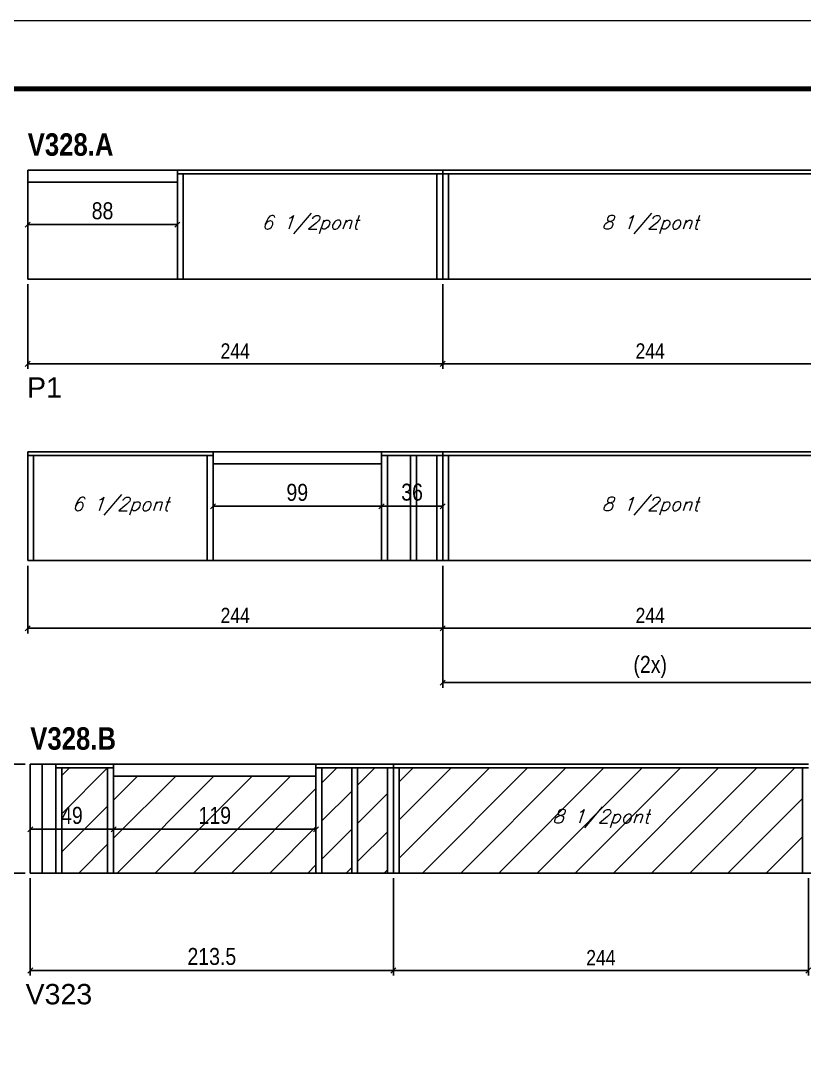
# Model space of a CAD drawing. Extents: x 13154 to 22413, y 1253 to 30260.
# Drawn here: x 13652 to 14112, y 23513 to 24126 of the extents above; entities that cross this region are included whole.
import ezdxf

# ---------------------------------------------------------------- set-up
doc = ezdxf.new("R2010")
doc.units = 0
doc.linetypes.add('DASHED', pattern=[0.75, 0.5, -0.25])
for name, color, linetype in [('5', 5, 'Continuous'), ('COTA', 241, 'Continuous'), ('NOMENCLATURA', 7, 'Continuous'), ('Painéis', 200, 'Continuous'), ('SARR_2.2x7', 40, 'Continuous'), ('SARR_3.5x7', 81, 'Continuous'), ('texto', 7, 'Continuous')]:
    doc.layers.add(name, color=color, linetype=linetype)
for name, color, linetype, lineweight in [('Folhas', 255, 'Continuous', 9), ('Hachura', 251, 'Continuous', 9), ('SARRAFO DE PRESSAO', 251, 'DASHED', 9)]:
    doc.layers.add(name, color=color, linetype=linetype, lineweight=lineweight)
doc.styles.add('COTA TECNICA', font='techl___.ttf', dxfattribs={"height": 10})
doc.styles.add('COTA TECNICA-50', font='techl___.ttf', dxfattribs={"height": 9})
doc.styles.add('Romans', font='romans.shx')
doc.styles.get("Standard").update_dxf_attribs({"font": 'arial.ttf'})
doc.styles.add('TECNICA', font='techb___.ttf', dxfattribs={"height": 10})
doc.dimstyles.new('COTA PAINEL-50', dxfattribs={"dimtxt": 9, "dimasz": 3, "dimexe": 3, "dimexo": 3, "dimgap": 3, "dimtad": 1, "dimdec": 1, "dimzin": 12, "dimdsep": 46, "dimtxsty": 'COTA TECNICA-50', "dimblk1": 'OBLIQUE', "dimblk2": 'OBLIQUE', "dimsah": 1, "dimcen": 0.9, "dimclrd": 4, "dimclre": 4, "dimclrt": 240, "dimadec": 1, "dimazin": 3, "dimtfac": 1, "dimtdec": 1, "dimtmove": 0, "dimatfit": 3, "dimfxl": 1, "dimtolj": 1, "dimtzin": 12, "dimarcsym": 0})
doc.dimstyles.new('PAINEL', dxfattribs={"dimtxt": 10, "dimasz": 3, "dimexe": 3, "dimexo": 3, "dimgap": 3, "dimtad": 1, "dimdec": 1, "dimzin": 12, "dimdsep": 46, "dimtxsty": 'COTA TECNICA', "dimblk1": 'OBLIQUE', "dimblk2": 'OBLIQUE', "dimsah": 1, "dimcen": 0.9, "dimclrd": 4, "dimclre": 4, "dimclrt": 240, "dimadec": 1, "dimazin": 3, "dimtfac": 1, "dimtdec": 1, "dimtmove": 0, "dimatfit": 3, "dimfxl": 1, "dimtolj": 1, "dimtzin": 12, "dimarcsym": 0})

# ---------------------------------------------------------------- blocks, each defined once
blk = doc.blocks.new('9999999999')
at = {"layer": 'Folhas'}
blk.add_lwpolyline([(98138.98, 34190.21), (99623.98, 34190.21), (99623.98, 35240.21), (98138.98, 35240.21)], close=True, dxfattribs=at)
at = {"layer": 'Folhas', "color": 30, "const_width": 3}
blk.add_lwpolyline([(98213.98, 34230.21), (99583.98, 34230.21), (99583.98, 35200.21), (98213.98, 35200.21)], close=True, dxfattribs=at)
blk = doc.blocks.new('_Oblique')
at = {"color": 0, "linetype": 'ByBlock', "lineweight": -2}
blk.add_line((-0.5, -0.5), (0.5, 0.5), dxfattribs=at)
blk = doc.blocks.new('*D139')
at = {"layer": 'COTA', "color": 4, "linetype": 'ByBlock', "lineweight": -2, "transparency": 16777216}
for p, q in [((13899.91, 23971.45), (13899.91, 23921.58)), ((14143.91, 23971.45), (14143.91, 23921.58)), ((14143.91, 23924.58), (13899.91, 23924.58))]:
    blk.add_line(p, q, dxfattribs=at)
at = {"layer": 'Defpoints', "color": 0, "linetype": 'ByBlock', "transparency": 16777216}
for p in [(13899.91, 23974.45), (14143.91, 23974.45), (13899.91, 23924.58)]:
    blk.add_point(p, dxfattribs=at)
at = {"layer": 'COTA', "color": 4, "linetype": 'ByBlock', "lineweight": -2, "transparency": 16777216, "xscale": 3, "yscale": 3, "zscale": 3, "rotation": 180}
blk.add_blockref('_Oblique', (13899.91, 23924.58), dxfattribs=at)
at = {"layer": 'COTA', "color": 4, "linetype": 'ByBlock', "lineweight": -2, "transparency": 16777216, "xscale": 3, "yscale": 3, "zscale": 3}
blk.add_blockref('_Oblique', (14143.91, 23924.58), dxfattribs=at)
at = {"layer": 'COTA', "color": 240, "linetype": 'ByBlock', "transparency": 16777216, "insert": (14021.91, 23932.15), "char_height": 9, "attachment_point": 5, "style": 'COTA TECNICA-50'}
blk.add_mtext('\\A1;244', dxfattribs=at)
blk = doc.blocks.new('*D140')
at = {"layer": 'COTA', "color": 4, "linetype": 'ByBlock', "lineweight": -2, "transparency": 16777216}
for p, q in [((13655.91, 23971.45), (13655.91, 23921.58)), ((13899.91, 23971.45), (13899.91, 23921.58)), ((13899.91, 23924.58), (13655.91, 23924.58))]:
    blk.add_line(p, q, dxfattribs=at)
at = {"layer": 'Defpoints', "color": 0, "linetype": 'ByBlock', "transparency": 16777216}
for p in [(13655.91, 23974.45), (13899.91, 23974.45), (13655.91, 23924.58)]:
    blk.add_point(p, dxfattribs=at)
at = {"layer": 'COTA', "color": 4, "linetype": 'ByBlock', "lineweight": -2, "transparency": 16777216, "xscale": 3, "yscale": 3, "zscale": 3, "rotation": 180}
blk.add_blockref('_Oblique', (13655.91, 23924.58), dxfattribs=at)
at = {"layer": 'COTA', "color": 4, "linetype": 'ByBlock', "lineweight": -2, "transparency": 16777216, "xscale": 3, "yscale": 3, "zscale": 3}
blk.add_blockref('_Oblique', (13899.91, 23924.58), dxfattribs=at)
at = {"layer": 'COTA', "color": 240, "linetype": 'ByBlock', "transparency": 16777216, "insert": (13777.91, 23932.15), "char_height": 9, "attachment_point": 5, "style": 'COTA TECNICA-50'}
blk.add_mtext('\\A1;244', dxfattribs=at)
blk = doc.blocks.new('*D1005')
at = {"layer": 'COTA', "color": 4, "linetype": 'ByBlock', "lineweight": -2, "transparency": 16777216}
blk.add_line((13655.91, 24006.45), (13743.91, 24006.45), dxfattribs=at)
at = {"layer": 'Defpoints', "color": 0, "linetype": 'ByBlock', "transparency": 16777216}
for p in [(13655.91, 24006.45), (13743.91, 24006.45), (13743.91, 24006.45)]:
    blk.add_point(p, dxfattribs=at)
at = {"layer": 'COTA', "color": 4, "linetype": 'ByBlock', "lineweight": -2, "transparency": 16777216, "xscale": 3, "yscale": 3, "zscale": 3, "rotation": 180}
blk.add_blockref('_Oblique', (13655.91, 24006.45), dxfattribs=at)
at = {"layer": 'COTA', "color": 4, "linetype": 'ByBlock', "lineweight": -2, "transparency": 16777216, "xscale": 3, "yscale": 3, "zscale": 3}
blk.add_blockref('_Oblique', (13743.91, 24006.45), dxfattribs=at)
at = {"layer": 'COTA', "color": 240, "linetype": 'ByBlock', "transparency": 16777216, "insert": (13699.91, 24014.55), "char_height": 10, "attachment_point": 5, "style": 'COTA TECNICA'}
blk.add_mtext('\\A1;88', dxfattribs=at)
blk = doc.blocks.new('*D142')
at = {"layer": 'COTA', "color": 4, "linetype": 'ByBlock', "lineweight": -2, "transparency": 16777216}
for p, q in [((13899.91, 23805.87), (13899.91, 23766.06)), ((14143.91, 23805.87), (14143.91, 23766.06)), ((14143.91, 23769.06), (13899.91, 23769.06))]:
    blk.add_line(p, q, dxfattribs=at)
at = {"layer": 'Defpoints', "color": 0, "linetype": 'ByBlock', "transparency": 16777216}
for p in [(13899.91, 23808.87), (14143.91, 23808.87), (13899.91, 23769.06)]:
    blk.add_point(p, dxfattribs=at)
at = {"layer": 'COTA', "color": 4, "linetype": 'ByBlock', "lineweight": -2, "transparency": 16777216, "xscale": 3, "yscale": 3, "zscale": 3, "rotation": 180}
blk.add_blockref('_Oblique', (13899.91, 23769.06), dxfattribs=at)
at = {"layer": 'COTA', "color": 4, "linetype": 'ByBlock', "lineweight": -2, "transparency": 16777216, "xscale": 3, "yscale": 3, "zscale": 3}
blk.add_blockref('_Oblique', (14143.91, 23769.06), dxfattribs=at)
at = {"layer": 'COTA', "color": 240, "linetype": 'ByBlock', "transparency": 16777216, "insert": (14021.91, 23776.63), "char_height": 9, "attachment_point": 5, "style": 'COTA TECNICA-50'}
blk.add_mtext('\\A1;244', dxfattribs=at)
blk = doc.blocks.new('*D143')
at = {"layer": 'COTA', "color": 4, "linetype": 'ByBlock', "lineweight": -2, "transparency": 16777216}
for p, q in [((13655.91, 23805.87), (13655.91, 23766.06)), ((13899.91, 23805.87), (13899.91, 23766.06)), ((13899.91, 23769.06), (13655.91, 23769.06))]:
    blk.add_line(p, q, dxfattribs=at)
at = {"layer": 'Defpoints', "color": 0, "linetype": 'ByBlock', "transparency": 16777216}
for p in [(13655.91, 23808.87), (13899.91, 23808.87), (13655.91, 23769.06)]:
    blk.add_point(p, dxfattribs=at)
at = {"layer": 'COTA', "color": 4, "linetype": 'ByBlock', "lineweight": -2, "transparency": 16777216, "xscale": 3, "yscale": 3, "zscale": 3, "rotation": 180}
blk.add_blockref('_Oblique', (13655.91, 23769.06), dxfattribs=at)
at = {"layer": 'COTA', "color": 4, "linetype": 'ByBlock', "lineweight": -2, "transparency": 16777216, "xscale": 3, "yscale": 3, "zscale": 3}
blk.add_blockref('_Oblique', (13899.91, 23769.06), dxfattribs=at)
at = {"layer": 'COTA', "color": 240, "linetype": 'ByBlock', "transparency": 16777216, "insert": (13777.91, 23776.63), "char_height": 9, "attachment_point": 5, "style": 'COTA TECNICA-50'}
blk.add_mtext('\\A1;244', dxfattribs=at)
blk = doc.blocks.new('*D1011')
at = {"layer": 'COTA', "color": 4, "linetype": 'ByBlock', "lineweight": -2, "transparency": 16777216}
blk.add_line((13764.91, 23840.87), (13863.91, 23840.87), dxfattribs=at)
at = {"layer": 'Defpoints', "color": 0, "linetype": 'ByBlock', "transparency": 16777216}
for p in [(13764.91, 23840.87), (13863.91, 23840.87), (13863.91, 23840.87)]:
    blk.add_point(p, dxfattribs=at)
at = {"layer": 'COTA', "color": 4, "linetype": 'ByBlock', "lineweight": -2, "transparency": 16777216, "xscale": 3, "yscale": 3, "zscale": 3, "rotation": 180}
blk.add_blockref('_Oblique', (13764.91, 23840.87), dxfattribs=at)
at = {"layer": 'COTA', "color": 4, "linetype": 'ByBlock', "lineweight": -2, "transparency": 16777216, "xscale": 3, "yscale": 3, "zscale": 3}
blk.add_blockref('_Oblique', (13863.91, 23840.87), dxfattribs=at)
at = {"layer": 'COTA', "color": 240, "linetype": 'ByBlock', "transparency": 16777216, "insert": (13814.41, 23848.96), "char_height": 10, "attachment_point": 5, "style": 'COTA TECNICA'}
blk.add_mtext('\\A1;99', dxfattribs=at)
blk = doc.blocks.new('*D1012')
at = {"layer": 'COTA', "color": 4, "linetype": 'ByBlock', "lineweight": -2, "transparency": 16777216}
blk.add_line((13863.91, 23840.87), (13899.91, 23840.87), dxfattribs=at)
at = {"layer": 'Defpoints', "color": 0, "linetype": 'ByBlock', "transparency": 16777216}
for p in [(13863.91, 23840.87), (13899.91, 23840.87), (13899.91, 23840.87)]:
    blk.add_point(p, dxfattribs=at)
at = {"layer": 'COTA', "color": 4, "linetype": 'ByBlock', "lineweight": -2, "transparency": 16777216, "xscale": 3, "yscale": 3, "zscale": 3, "rotation": 180}
blk.add_blockref('_Oblique', (13863.91, 23840.87), dxfattribs=at)
at = {"layer": 'COTA', "color": 4, "linetype": 'ByBlock', "lineweight": -2, "transparency": 16777216, "xscale": 3, "yscale": 3, "zscale": 3}
blk.add_blockref('_Oblique', (13899.91, 23840.87), dxfattribs=at)
at = {"layer": 'COTA', "color": 240, "linetype": 'ByBlock', "transparency": 16777216, "insert": (13881.91, 23849.09), "char_height": 10, "attachment_point": 5, "style": 'COTA TECNICA'}
blk.add_mtext('\\A1;36', dxfattribs=at)
blk = doc.blocks.new('*D1013')
at = {"layer": 'COTA', "color": 4, "linetype": 'ByBlock', "lineweight": -2, "transparency": 16777216}
for p, q in [((13899.91, 23805.87), (13899.91, 23734.12)), ((14143.91, 23805.87), (14143.91, 23734.12)), ((13899.91, 23737.12), (14143.91, 23737.12))]:
    blk.add_line(p, q, dxfattribs=at)
at = {"layer": 'Defpoints', "color": 0, "linetype": 'ByBlock', "transparency": 16777216}
for p in [(13899.91, 23808.87), (14143.91, 23808.87), (14143.91, 23737.12)]:
    blk.add_point(p, dxfattribs=at)
at = {"layer": 'COTA', "color": 4, "linetype": 'ByBlock', "lineweight": -2, "transparency": 16777216, "xscale": 3, "yscale": 3, "zscale": 3, "rotation": 180}
blk.add_blockref('_Oblique', (13899.91, 23737.12), dxfattribs=at)
at = {"layer": 'COTA', "color": 4, "linetype": 'ByBlock', "lineweight": -2, "transparency": 16777216, "xscale": 3, "yscale": 3, "zscale": 3}
blk.add_blockref('_Oblique', (14143.91, 23737.12), dxfattribs=at)
at = {"layer": 'COTA', "color": 240, "linetype": 'ByBlock', "transparency": 16777216, "insert": (14021.91, 23746.34), "char_height": 10, "attachment_point": 5, "style": 'COTA TECNICA'}
blk.add_mtext('\\A1;(2x)', dxfattribs=at)
blk = doc.blocks.new('*D149')
at = {"layer": 'COTA', "color": 4, "linetype": 'ByBlock', "lineweight": -2, "transparency": 16777216}
for p, q in [((13870.91, 23622.16), (13870.91, 23564.82)), ((14114.91, 23622.16), (14114.91, 23564.82)), ((13870.91, 23567.82), (14114.91, 23567.82))]:
    blk.add_line(p, q, dxfattribs=at)
at = {"layer": 'Defpoints', "color": 0, "linetype": 'ByBlock', "transparency": 16777216}
for p in [(13870.91, 23625.16), (14114.91, 23625.16), (14114.91, 23567.82)]:
    blk.add_point(p, dxfattribs=at)
at = {"layer": 'COTA', "color": 4, "linetype": 'ByBlock', "lineweight": -2, "transparency": 16777216, "xscale": 3, "yscale": 3, "zscale": 3, "rotation": 180}
blk.add_blockref('_Oblique', (13870.91, 23567.82), dxfattribs=at)
at = {"layer": 'COTA', "color": 4, "linetype": 'ByBlock', "lineweight": -2, "transparency": 16777216, "xscale": 3, "yscale": 3, "zscale": 3}
blk.add_blockref('_Oblique', (14114.91, 23567.82), dxfattribs=at)
at = {"layer": 'COTA', "color": 240, "linetype": 'ByBlock', "transparency": 16777216, "insert": (13992.91, 23575.38), "char_height": 9, "attachment_point": 5, "style": 'COTA TECNICA-50'}
blk.add_mtext('\\A1;244', dxfattribs=at)
blk = doc.blocks.new('*D1024')
at = {"layer": 'COTA', "color": 4, "linetype": 'ByBlock', "lineweight": -2, "transparency": 16777216}
for p, q in [((13657.41, 23622.16), (13657.41, 23564.82)), ((13870.91, 23622.16), (13870.91, 23564.82)), ((13870.91, 23567.82), (13657.41, 23567.82))]:
    blk.add_line(p, q, dxfattribs=at)
at = {"layer": 'Defpoints', "color": 0, "linetype": 'ByBlock', "transparency": 16777216}
for p in [(13657.41, 23625.16), (13870.91, 23625.16), (13657.41, 23567.82)]:
    blk.add_point(p, dxfattribs=at)
at = {"layer": 'COTA', "color": 4, "linetype": 'ByBlock', "lineweight": -2, "transparency": 16777216, "xscale": 3, "yscale": 3, "zscale": 3, "rotation": 180}
blk.add_blockref('_Oblique', (13657.41, 23567.82), dxfattribs=at)
at = {"layer": 'COTA', "color": 4, "linetype": 'ByBlock', "lineweight": -2, "transparency": 16777216, "xscale": 3, "yscale": 3, "zscale": 3}
blk.add_blockref('_Oblique', (13870.91, 23567.82), dxfattribs=at)
at = {"layer": 'COTA', "color": 240, "linetype": 'ByBlock', "transparency": 16777216, "insert": (13764.16, 23576.04), "char_height": 10, "attachment_point": 5, "style": 'COTA TECNICA'}
blk.add_mtext('\\A1;213.5', dxfattribs=at)
blk = doc.blocks.new('*D1031')
at = {"layer": 'COTA', "color": 4, "linetype": 'ByBlock', "lineweight": -2, "transparency": 16777216}
for p, q in [((13657.41, 23654.16), (13657.41, 23647.9)), ((13706.41, 23654.16), (13706.41, 23647.9)), ((13657.41, 23650.9), (13706.41, 23650.9))]:
    blk.add_line(p, q, dxfattribs=at)
at = {"layer": 'Defpoints', "color": 0, "linetype": 'ByBlock', "transparency": 16777216}
for p in [(13657.41, 23657.16), (13706.41, 23657.16), (13706.41, 23650.9)]:
    blk.add_point(p, dxfattribs=at)
at = {"layer": 'COTA', "color": 4, "linetype": 'ByBlock', "lineweight": -2, "transparency": 16777216, "xscale": 3, "yscale": 3, "zscale": 3, "rotation": 180}
blk.add_blockref('_Oblique', (13657.41, 23650.9), dxfattribs=at)
at = {"layer": 'COTA', "color": 4, "linetype": 'ByBlock', "lineweight": -2, "transparency": 16777216, "xscale": 3, "yscale": 3, "zscale": 3}
blk.add_blockref('_Oblique', (13706.41, 23650.9), dxfattribs=at)
at = {"layer": 'COTA', "color": 240, "linetype": 'ByBlock', "transparency": 16777216, "insert": (13681.91, 23659), "char_height": 10, "attachment_point": 5, "style": 'COTA TECNICA'}
blk.add_mtext('\\A1;49', dxfattribs=at)
blk = doc.blocks.new('*D1032')
at = {"layer": 'COTA', "color": 4, "linetype": 'ByBlock', "lineweight": -2, "transparency": 16777216}
for p, q in [((13825.41, 23659.15), (13825.41, 23647.9)), ((13706.41, 23654.16), (13706.41, 23647.9)), ((13706.41, 23650.9), (13825.41, 23650.9))]:
    blk.add_line(p, q, dxfattribs=at)
at = {"layer": 'Defpoints', "color": 0, "linetype": 'ByBlock', "transparency": 16777216}
for p in [(13825.41, 23662.15), (13706.41, 23657.16), (13825.41, 23650.9)]:
    blk.add_point(p, dxfattribs=at)
at = {"layer": 'COTA', "color": 4, "linetype": 'ByBlock', "lineweight": -2, "transparency": 16777216, "xscale": 3, "yscale": 3, "zscale": 3, "rotation": 180}
blk.add_blockref('_Oblique', (13706.41, 23650.9), dxfattribs=at)
at = {"layer": 'COTA', "color": 4, "linetype": 'ByBlock', "lineweight": -2, "transparency": 16777216, "xscale": 3, "yscale": 3, "zscale": 3}
blk.add_blockref('_Oblique', (13825.41, 23650.9), dxfattribs=at)
at = {"layer": 'COTA', "color": 240, "linetype": 'ByBlock', "transparency": 16777216, "insert": (13765.91, 23658.99), "char_height": 10, "attachment_point": 5, "style": 'COTA TECNICA'}
blk.add_mtext('\\A1;119', dxfattribs=at)
blk = doc.blocks.new('*D1033')
at = {"layer": 'COTA', "color": 4, "linetype": 'ByBlock', "lineweight": -2, "transparency": 16777216}
for p, q in [((13654.41, 23689.16), (13635.72, 23689.16)), ((13638.72, 23689.16), (13638.72, 23625.16)), ((13654.41, 23625.16), (13635.72, 23625.16))]:
    blk.add_line(p, q, dxfattribs=at)
at = {"layer": 'Defpoints', "color": 0, "linetype": 'ByBlock', "transparency": 16777216}
for p in [(13657.41, 23689.16), (13638.72, 23625.16), (13657.41, 23625.16)]:
    blk.add_point(p, dxfattribs=at)
at = {"layer": 'COTA', "color": 4, "linetype": 'ByBlock', "lineweight": -2, "transparency": 16777216, "xscale": 3, "yscale": 3, "zscale": 3}
for p, rotation in [((13638.72, 23689.16), 90), ((13638.72, 23625.16), 270)]:
    blk.add_blockref('_Oblique', p, dxfattribs=dict(at, rotation=rotation))
at = {"layer": 'COTA', "color": 240, "linetype": 'ByBlock', "transparency": 16777216, "insert": (13630.62, 23657.16), "char_height": 10, "attachment_point": 5, "rotation": 90, "style": 'COTA TECNICA'}
blk.add_mtext('\\A1;64', dxfattribs=at)

msp = doc.modelspace()

# ---------------------------------------------------------------- hatches: boundary and pattern name
at = {"layer": 'Hachura', "linetype": 'ByBlock'}
h = msp.add_hatch(dxfattribs=at)
h.set_pattern_fill('ANSI31', color=256, scale=5)
h.set_pattern_definition([(45, (-115866.62, -5371.03), (-11.2253202, 11.2253202), [])])
h.paths.add_polyline_path([(14353.91, 23625.16), (14353.91, 23670.96), (14253.91, 23670.96), (14253.91, 23625.16)])
h.paths.add_polyline_path([(14111.41, 23625.16), (14111.41, 23686.96), (13874.41, 23686.96), (13874.41, 23625.16)])
h.paths.add_polyline_path([(13867.41, 23686.96), (13849.9, 23686.96), (13849.9, 23625.16), (13867.41, 23625.16)])
h.paths.add_polyline_path([(13846.4, 23686.96), (13828.91, 23686.96), (13828.91, 23625.16), (13846.4, 23625.16)])
h.paths.add_polyline_path([(13706.41, 23682.16), (13706.41, 23625.16), (13825.41, 23625.16), (13825.41, 23682.16)])
h.paths.add_polyline_path([(13675.91, 23625.16), (13702.91, 23625.16), (13702.91, 23686.96), (13675.91, 23686.96)])

# ---------------------------------------------------------------- linework, layer by layer
at = {"layer": 'COTA', "linetype": 'ByBlock'}
msp.add_line((13743.91, 24038.45), (13743.91, 23974.45), dxfattribs=at)
at = {"layer": 'Painéis', "linetype": 'Continuous'}
for p, q in [((13655.91, 24038.45), (13655.91, 23974.45)), ((14387.91, 24038.45), (13655.91, 24038.45)), ((13899.91, 23974.45), (13899.91, 24038.45)), ((13655.91, 23974.45), (14387.91, 23974.45)), ((13655.91, 23872.87), (13655.91, 23808.87)), ((14354.91, 23872.87), (13655.91, 23872.87)), ((13899.91, 23808.87), (13899.91, 23872.87)), ((13655.91, 23808.87), (14354.91, 23808.87)), ((13657.41, 23625.16), (13657.41, 23689.16)), ((13657.41, 23689.16), (14114.91, 23689.16)), ((13870.91, 23625.16), (13870.91, 23689.16)), ((14374.41, 23625.16), (13657.41, 23625.16))]:
    msp.add_line(p, q, dxfattribs=at)
at = {"layer": 'SARR_2.2x7', "linetype": 'Continuous'}
for p, q in [((13899.91, 24036.25), (13743.91, 24036.25)), ((14143.91, 24036.25), (13899.91, 24036.25)), ((13743.91, 24031.45), (13655.91, 24031.45)), ((13764.91, 23870.67), (13655.91, 23870.67)), ((13899.91, 23870.67), (13863.91, 23870.67)), ((14143.91, 23870.67), (13899.91, 23870.67)), ((13863.91, 23865.87), (13764.91, 23865.87)), ((13664.41, 23689.16), (13664.41, 23625.16)), ((13672.41, 23686.96), (13706.41, 23686.96)), ((13825.41, 23686.96), (13870.91, 23686.96)), ((13870.91, 23686.96), (14114.91, 23686.96)), ((13706.41, 23682.16), (13825.41, 23682.16))]:
    msp.add_line(p, q, dxfattribs=at)
at = {"layer": 'SARR_3.5x7'}
for p, q in [((13747.41, 24036.25), (13747.41, 23974.45)), ((13896.41, 24036.25), (13896.41, 23974.45)), ((13903.41, 24036.25), (13903.41, 23974.45)), ((13764.91, 23872.87), (13764.91, 23808.87)), ((13863.91, 23872.87), (13863.91, 23808.87)), ((13659.41, 23870.67), (13659.41, 23808.87)), ((13761.41, 23870.67), (13761.41, 23808.87)), ((13867.41, 23870.67), (13867.41, 23808.87)), ((13880.93, 23870.67), (13880.93, 23808.87)), ((13884.43, 23870.67), (13884.43, 23808.87)), ((13896.41, 23870.67), (13896.41, 23808.87)), ((13903.41, 23870.67), (13903.41, 23808.87)), ((13672.41, 23689.16), (13672.41, 23625.16)), ((13706.41, 23625.16), (13706.41, 23689.16)), ((13825.41, 23625.16), (13825.41, 23689.16)), ((13675.91, 23686.96), (13675.91, 23625.16)), ((13702.91, 23686.96), (13702.91, 23625.16)), ((13828.91, 23686.96), (13828.91, 23625.16)), ((13846.4, 23625.16), (13846.4, 23686.96)), ((13849.9, 23686.96), (13849.9, 23625.16)), ((13867.41, 23686.96), (13867.41, 23625.16)), ((13874.41, 23686.96), (13874.41, 23625.16)), ((14111.41, 23686.96), (14111.41, 23625.16))]:
    msp.add_line(p, q, dxfattribs=at)

# ---------------------------------------------------------------- block references
at = {"layer": 'SARRAFO DE PRESSAO', "color": 6, "linetype": 'ByBlock'}
msp.add_blockref('9999999999', (-84984.6, -11113.91), dxfattribs=at)

# ---------------------------------------------------------------- texts
at = {"layer": '5', "linetype": 'Continuous'}
for s, p in [('P1', (13655.52, 23904.68)), ('V323', (13654.67, 23547.92))]:
    msp.add_text(s, height=12, rotation=359.99996, dxfattribs=at).set_placement(p)
at = {"layer": 'NOMENCLATURA', "style": 'TECNICA'}
for s, p in [('V328.A', (13655.91, 24046.97)), ('V328.B', (13657.41, 23697.68))]:
    msp.add_text(s, height=13.2, dxfattribs=at).set_placement(p)
at = {"layer": 'texto', "color": 2, "char_height": 8, "attachment_point": 5, "style": 'Romans'}
for s, insert in [('{\\Q19;\\C256;6 1/2pont}', (13821.91, 24006.45)), ('{\\Q19;\\C256;8 1/2pont}', (14021.91, 24006.45)), ('{\\Q19;\\C256;6 1/2pont}', (13710.41, 23840.87)), ('{\\Q19;\\C256;8 1/2pont}', (14021.91, 23840.87)), ('{\\Q19;\\C256;8 1/2pont}', (13992.91, 23657.16))]:
    msp.add_mtext(s, dxfattribs=dict(at, insert=insert))

# ---------------------------------------------------------------- dimensions: what is measured, and where the dimension line sits
at = {"layer": 'COTA', "linetype": 'ByBlock'}
for base, p1, p2, picture, middle in [((13743.91, 24006.45), (13655.91, 24006.45), (13743.91, 24006.45), '*D1005', (13699.91, 24014.55)), ((13863.91, 23840.87), (13764.91, 23840.87), (13863.91, 23840.87), '*D1011', (13814.41, 23848.96)), ((13706.41, 23650.9), (13657.41, 23657.16), (13706.41, 23657.16), '*D1031', (13681.91, 23659))]:
    dim = msp.add_linear_dim(base=base, p1=p1, p2=p2, dimstyle='PAINEL', dxfattribs=at)
    dim.commit()
    dim.dimension.update_dxf_attribs({"geometry": picture, "text_midpoint": middle})
for base, p1, p2, picture, middle in [((13655.91, 23924.58), (13899.91, 23974.45), (13655.91, 23974.45), '*D140', (13777.91, 23932.15)), ((13655.91, 23769.06), (13899.91, 23808.87), (13655.91, 23808.87), '*D143', (13777.91, 23776.63)), ((14114.91, 23567.82), (13870.91, 23625.16), (14114.91, 23625.16), '*D149', (13992.91, 23575.38))]:
    dim = msp.add_linear_dim(base=base, p1=p1, p2=p2, angle=180, dimstyle='COTA PAINEL-50', override={"dimarcsym": 1}, dxfattribs=at)
    dim.commit()
    dim.dimension.update_dxf_attribs({"geometry": picture, "text_midpoint": middle})
for base, p1, p2, dimstyle, override, picture, middle in [((13899.91, 23924.58), (14143.91, 23974.45), (13899.91, 23974.45), 'COTA PAINEL-50', {"dimarcsym": 1}, '*D139', (14021.91, 23932.15)), ((13899.91, 23840.87), (13863.91, 23840.87), (13899.91, 23840.87), 'PAINEL', {"dimtmove": 1}, '*D1012', (13881.91, 23849.09)), ((13899.91, 23769.06), (14143.91, 23808.87), (13899.91, 23808.87), 'COTA PAINEL-50', {"dimarcsym": 1}, '*D142', (14021.91, 23776.63)), ((13825.41, 23650.9), (13706.41, 23657.16), (13825.41, 23662.15), 'PAINEL', {"dimtmove": 1}, '*D1032', (13765.91, 23658.99))]:
    dim = msp.add_linear_dim(base=base, p1=p1, p2=p2, dimstyle=dimstyle, override=override, dxfattribs=at)
    dim.commit()
    dim.dimension.update_dxf_attribs({"geometry": picture, "text_midpoint": middle})
dim = msp.add_linear_dim(base=(14143.91, 23737.12), p1=(13899.91, 23808.87), p2=(14143.91, 23808.87), text='(2x)', dimstyle='PAINEL', dxfattribs=at)
dim.commit()
dim.dimension.update_dxf_attribs({"geometry": '*D1013', "text_midpoint": (14021.91, 23746.34)})
for base, p1, angle, picture, middle in [((13638.72, 23625.16), (13657.41, 23689.16), 90, '*D1033', (13630.62, 23657.16)), ((13657.41, 23567.82), (13870.91, 23625.16), 180, '*D1024', (13764.16, 23576.04))]:
    dim = msp.add_linear_dim(base=base, p1=p1, p2=(13657.41, 23625.16), angle=angle, dimstyle='PAINEL', dxfattribs=at)
    dim.commit()
    dim.dimension.update_dxf_attribs({"geometry": picture, "text_midpoint": middle})

doc.saveas('drawing.dxf')
